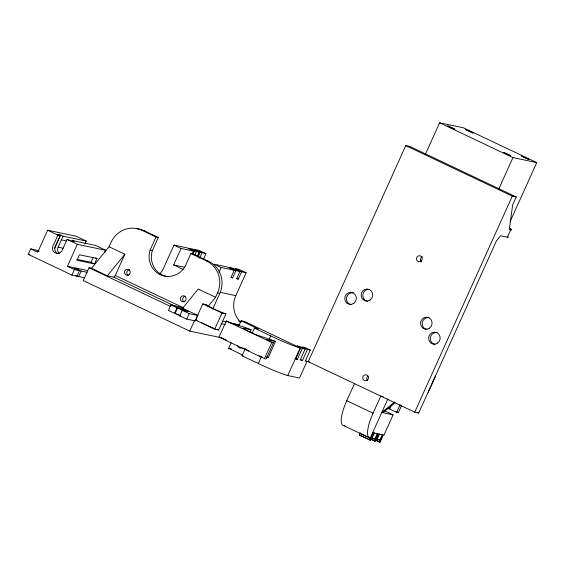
<?xml version="1.0" encoding="UTF-8"?>
<svg xmlns="http://www.w3.org/2000/svg" width="565" height="565" viewBox="0 0 565 565"><rect width="100%" height="100%" fill="white"/><g stroke="black" fill="none" stroke-linecap="round" stroke-linejoin="round"><path stroke-width="0.85" d="M104.574 252.612L105.641 250.26L77.32 244.313L67.404 266.292L72.468 267.351L79.453 270.663L76.974 276.158L71.903 275.099L28.25 254.384L30.729 248.89L35.793 249.956L38.9 251.425M84.934 243.995L86.254 241.064L75.957 236.177L47.637 230.23L37.714 252.202L30.729 248.89M57.969 253.6A6.596 6.321 -78.1 0 1 56.535 252.774A5.233 5.014 -78.1 0 1 55.243 246.58L60.208 235.591L57.941 235.118L52.976 246.107A5.233 5.014 -78.1 0 0 54.268 252.301L56.62 253.417A5.233 5.014 -78.1 0 0 62.058 250.415L67.023 239.426L71.734 241.064L74.566 241.658L72.115 240.499L95.337 245.372L105.641 250.26M54.48 248.565L60.589 235.026L63.04 236.191L86.254 241.064M59.367 253.374A5.233 5.014 -78.1 0 1 58.075 247.173L63.04 236.191M71.903 275.099L74.389 269.604L79.453 270.663M76.339 275.409L78.669 276.518L81.148 271.023L87.095 272.274M76.791 259.314L91 262.301L93.126 257.591M176.089 306.668L113.911 277.168L107.35 275.791L91.523 268.283L89.023 267.761L83.239 280.579L189.755 331.118L221.459 337.771M96.975 258.466L79.418 254.78L76.939 260.274L94.496 263.954L96.975 258.466L95.577 257.802M91.523 268.283L109.052 246.743L111.008 242.406A24.26 23.236 -78.1 0 1 142.02 230.322L144.287 230.795L158.299 237.448L152.381 250.563A20.241 19.387 -78.1 0 0 167.84 276.73M113.911 277.168L115.302 275.459L124.879 254.25L109.052 246.743M212.744 309.048L219.799 293.419A24.26 23.236 -78.1 0 0 208.718 261.369L193.166 253.996L190.906 253.516L186.902 262.372A20.241 19.387 -78.1 0 1 162.282 275.48A20.241 19.387 -78.1 0 1 150.113 250.09L156.032 236.975L158.299 237.448M192.135 254.13L193.52 251.079L191.768 250.253L192.333 250.366L186.987 247.83L173.964 245.097L163.624 267.987A23.151 22.176 -78.1 0 1 159.507 274.251M183.095 269.441L173.617 264.943L181.054 248.466L193.52 251.079M192.714 253.657L194.035 250.726L199.177 252.265L197.46 256.079M192.877 254.66L194.6 250.846M179.748 315.821L180.313 315.941L168.398 310.439L170.877 304.945L179.529 306.76L197.863 315.454L195.377 320.948L186.732 319.133L179.748 315.821L182.227 310.326L182.799 310.446L170.877 304.945M194.967 254.723L196.352 251.672M197.383 257.04L199.699 251.912L205.978 253.692L203.499 259.187M198.195 256.609L200.264 252.032M174.514 313.335L176.993 307.84M199.6 258.205L202.009 252.859M175.079 313.455L177.558 307.96M182.509 310.722L183.222 309.154L188.463 311.633L184.494 310.807L178.074 307.607L183.222 309.154M186.732 319.133L189.219 313.646L197.863 315.454M189.755 331.118L194.459 320.701M195.504 320.065L202.793 303.906L206.762 304.74A11.074 0.713 24.3 0 0 213.252 308.645A11.074 0.713 24.3 0 0 225.972 313.858L218.676 330.009L214.714 329.176L195.504 320.065L197.086 320.397M219.079 272.252L221.219 267.52L234.249 270.254L230.937 277.577L232.639 277.931L235.944 270.607L239.913 271.44L236.601 278.764L238.303 279.124L241.608 271.8L246.142 272.747L235.803 295.636A23.151 22.176 -78.1 0 0 240.958 322.551M207.906 306.703L215.576 297.282L217.532 292.945A24.26 23.236 -78.1 0 0 206.451 260.896L190.906 253.516M234.652 270.162L235.344 268.636L239.157 269.434L246.142 272.747M214.714 329.176L222.003 313.024L225.972 313.858M250.013 332.142L251.058 329.833C243.112 325.984 234.15 325.15 226.325 320.948L219.029 337.1L264.434 358.641L266.129 358.994L273.425 342.842L266.44 339.53L275.501 341.43L268.206 357.581L266.56 357.242M242.802 355.081L228.613 348.351L231.106 342.835M238.578 326.288L241.064 320.772L244.751 321.541L300.629 348.054L295.665 359.043L297.367 359.397L302.324 348.414L305.156 349.008L300.199 359.99L302.466 360.47L307.424 349.481L310.256 350.074L305.298 361.063L306.993 361.416L299.499 378.013L287.74 375.541A25.637 1.653 24.3 0 1 258.297 363.479L241.989 355.745L245.196 348.654M252.308 332.898L254.448 328.166L258.41 329L241.064 320.772M258.297 363.479L261.143 357.179M269.321 339.049L270.748 335.9A25.637 1.653 24.3 0 0 300.192 347.962L300.629 348.054M264.434 358.641L271.73 342.489L273.425 342.842M287.74 375.541L300.192 347.962M308.215 361.664L405.776 145.586L409.745 146.42L516.262 196.952L512.61 205.046L509.333 229.581L510.675 229.863L507.37 237.187L500.597 235.767L496.416 240.902L418.7 413.036L414.731 412.203L308.215 361.664L309.797 362.003M425.205 154.725L439.619 122.796L463.406 127.789L536.75 162.586L510.082 221.649M387.95 398.784L370.188 438.115L343.456 425.544A25.637 7.183 -64.6 0 1 346.769 400.712L354.488 383.621M370.252 438.949L374.743 441.074L378.049 433.75L373.804 432.861L370.492 440.184L359.453 435.092L360.442 432.896M369.757 438.023A25.637 7.183 -64.6 0 1 373.07 413.192L380.789 396.1L383.169 396.602M369.927 440.064L373.239 432.741L372.667 432.62M374.369 432.981L371.89 438.468L374.722 439.069L377.201 433.574M387.138 408.467L389.688 409.004L391.439 405.105M374.743 441.074L375.308 441.194L378.614 433.871L382.865 434.76L379.56 442.084L375.817 440.312M379.468 434.047L376.982 439.542L379.814 440.135L382.3 434.64M379.56 442.084L380.125 442.204L383.43 434.881L383.995 435.001L393.092 414.858L384.108 410.593M389.688 409.004L396.672 412.316L400.182 404.526M498.909 188.724L512.964 157.593L536.75 162.586M396.672 412.316L398.367 412.669L401.531 405.663M414.731 412.203L512.3 196.126L516.262 196.952M428.221 392.308L435.516 376.156M107.35 275.791L124.879 254.25M182.333 308.568L198.216 289.047L215.576 297.282M381.763 412.478L394.603 402.04M395.062 402.781L382.759 412.69L393.092 414.858M206.451 260.896L208.718 261.369M150.113 250.09L152.381 250.563M60.589 235.026L57.764 234.433L60.208 235.591M61.38 239.85L66.543 240.937M173.617 264.943L184.783 267.287M58.075 247.173L63.238 248.261M220.336 292.395L235.803 295.636M217.532 292.945L219.799 293.419M28.25 254.384L29.938 254.737M87.759 270.564L74.163 267.711L81.148 271.023M78.669 276.518L84.616 277.761M222.32 321.174L226.614 322.078M230.054 322.799L239.504 324.783M168.398 310.439L168.963 310.552M176.774 313.815L177.339 313.928M251.058 329.833L243.127 328.166C252.965 335.038 264.738 337.051 275.501 341.43M221.155 323.674L225.449 324.578M228.613 348.351L231.558 348.972M241.989 355.745L243.579 356.077M343.456 425.544L345.137 425.897M359.453 435.092L370.492 440.184M439.619 122.796L512.964 157.593M405.776 145.586L512.3 196.126M205.978 253.692L198.88 250.33L194.353 249.377L199.699 251.912M235.344 268.636L241.608 271.8M239.913 271.44L232.187 267.972L229.524 267.415L235.944 270.607M199.177 252.265L192.651 249.024L188.689 248.19L194.035 250.726M234.249 270.254L226.692 266.821L214.234 264.201L221.219 267.52M173.964 245.097L181.054 248.466M142.02 230.322L156.032 236.975M236.806 278.411L238.303 279.124M231.142 277.224L232.639 277.931M310.256 350.074L305.015 347.588L302.183 346.995L307.424 349.481M305.156 349.008L299.923 346.522L297.091 345.928L302.324 348.414M254.448 328.166L270.748 335.9M47.637 230.23L57.941 235.118M67.023 239.426L77.32 244.313M202.793 303.906L222.003 313.024M238.529 321.012L240.909 322.142M226.325 320.948L271.73 342.489M417.111 412.281L418.7 413.036M305.418 360.668L306.993 361.416M300.22 359.404L302.466 360.47M295.121 358.33L297.367 359.397M91 262.301L94.496 263.954M115.302 275.459L183.06 307.607M395.987 411.539L398.367 412.669M182.227 310.326L189.219 313.646M89.023 267.761L170.898 306.604M178.272 314.521L179.769 315.235M266.715 356.875L268.206 357.581M37.495 250.309L39.049 251.051M220.731 337.453L226.29 340.095M242.773 347.913L248.89 350.816M259.144 355.682L262.252 357.158M67.404 266.292L74.389 269.604M346.769 400.712L373.07 413.192M75.42 275.423L76.974 276.158M378.317 439.429L379.814 440.135M372.476 438.002L374.722 439.069M375.633 440.071L380.125 442.204M359.714 433.143L370.188 438.115M370.068 438.708L375.308 441.194M218.676 330.009A11.074 0.713 24.3 0 1 217.539 329.685M217.031 329.508A11.074 0.713 24.3 0 1 215.83 329.07M213.662 328.209A11.074 0.713 24.3 0 1 211.811 327.439M211.176 327.163A11.074 0.713 24.3 0 1 209.205 326.295M208.549 325.998A11.074 0.713 24.3 0 1 201.571 322.608M241.509 347.934A3.023 2.896 -78.1 0 1 237.646 345.406M367.186 380.372A3.023 2.896 -78.1 0 1 367.921 376.163M435.05 344.452A6.038 5.784 -78.1 0 1 430.389 337.524A6.038 5.784 -78.1 0 1 437.126 332.559M421.441 261.913A3.023 2.896 -78.1 0 1 422.338 256.764M351.225 304.69A6.038 5.784 -78.1 0 1 346.564 297.762A6.038 5.784 -78.1 0 1 353.309 292.79M426.956 329.501A6.038 5.784 -78.1 0 1 422.295 322.573A6.038 5.784 -78.1 0 1 429.04 317.601M508.373 236.975A24.26 1.568 24.3 0 1 507.37 237.187M367.589 301.329A6.038 5.784 -78.1 0 1 362.921 294.4A6.038 5.784 -78.1 0 1 369.665 289.435M509.333 227.949A24.26 1.568 24.3 0 1 510.675 229.863M136.229 228.698A24.26 23.236 -78.1 0 1 144.287 230.795M184.246 302.007A3.023 2.896 -78.1 0 1 185.249 296.265M128.191 275.409A3.023 2.896 -78.1 0 1 129.569 269.738M447.692 125.875L454.853 129.194L447.692 125.875M465.814 129.682L472.976 133.001L465.814 129.682M503.57 152.388L510.732 155.707L503.57 152.388M521.693 156.187L528.854 159.507L521.693 156.187M437.684 343.047A6.038 5.784 -78.1 0 0 436.872 332.658A6.038 5.784 -78.1 0 0 428.609 338.746A6.038 5.784 -78.1 0 0 437.684 343.047M353.867 303.278A6.038 5.784 -78.1 0 0 353.047 292.889A6.038 5.784 -78.1 0 0 344.791 298.977A6.038 5.784 -78.1 0 0 353.867 303.278M421.003 261.2A3.023 2.896 -78.1 0 0 420.593 256.002A3.023 2.896 -78.1 0 0 416.462 259.045A3.023 2.896 -78.1 0 0 421.003 261.2M367.257 380.231A3.023 2.896 -78.1 0 0 366.847 375.033A3.023 2.896 -78.1 0 0 362.723 378.077A3.023 2.896 -78.1 0 0 367.257 380.231M370.223 299.923A6.038 5.784 -78.1 0 0 369.411 289.534A6.038 5.784 -78.1 0 0 361.148 295.622A6.038 5.784 -78.1 0 0 370.223 299.923M429.598 328.096A6.038 5.784 -78.1 0 0 428.779 317.7A6.038 5.784 -78.1 0 0 420.522 323.787A6.038 5.784 -78.1 0 0 429.598 328.096M184.868 301.237A3.023 2.896 -78.1 0 0 184.458 296.039A3.023 2.896 -78.1 0 0 180.334 299.083A3.023 2.896 -78.1 0 0 184.868 301.237M129.413 274.343A3.023 2.896 -78.1 0 0 128.05 269.343A3.023 2.896 -78.1 0 0 124.547 273.142A3.023 2.896 -78.1 0 0 129.413 274.343"/></g></svg>
